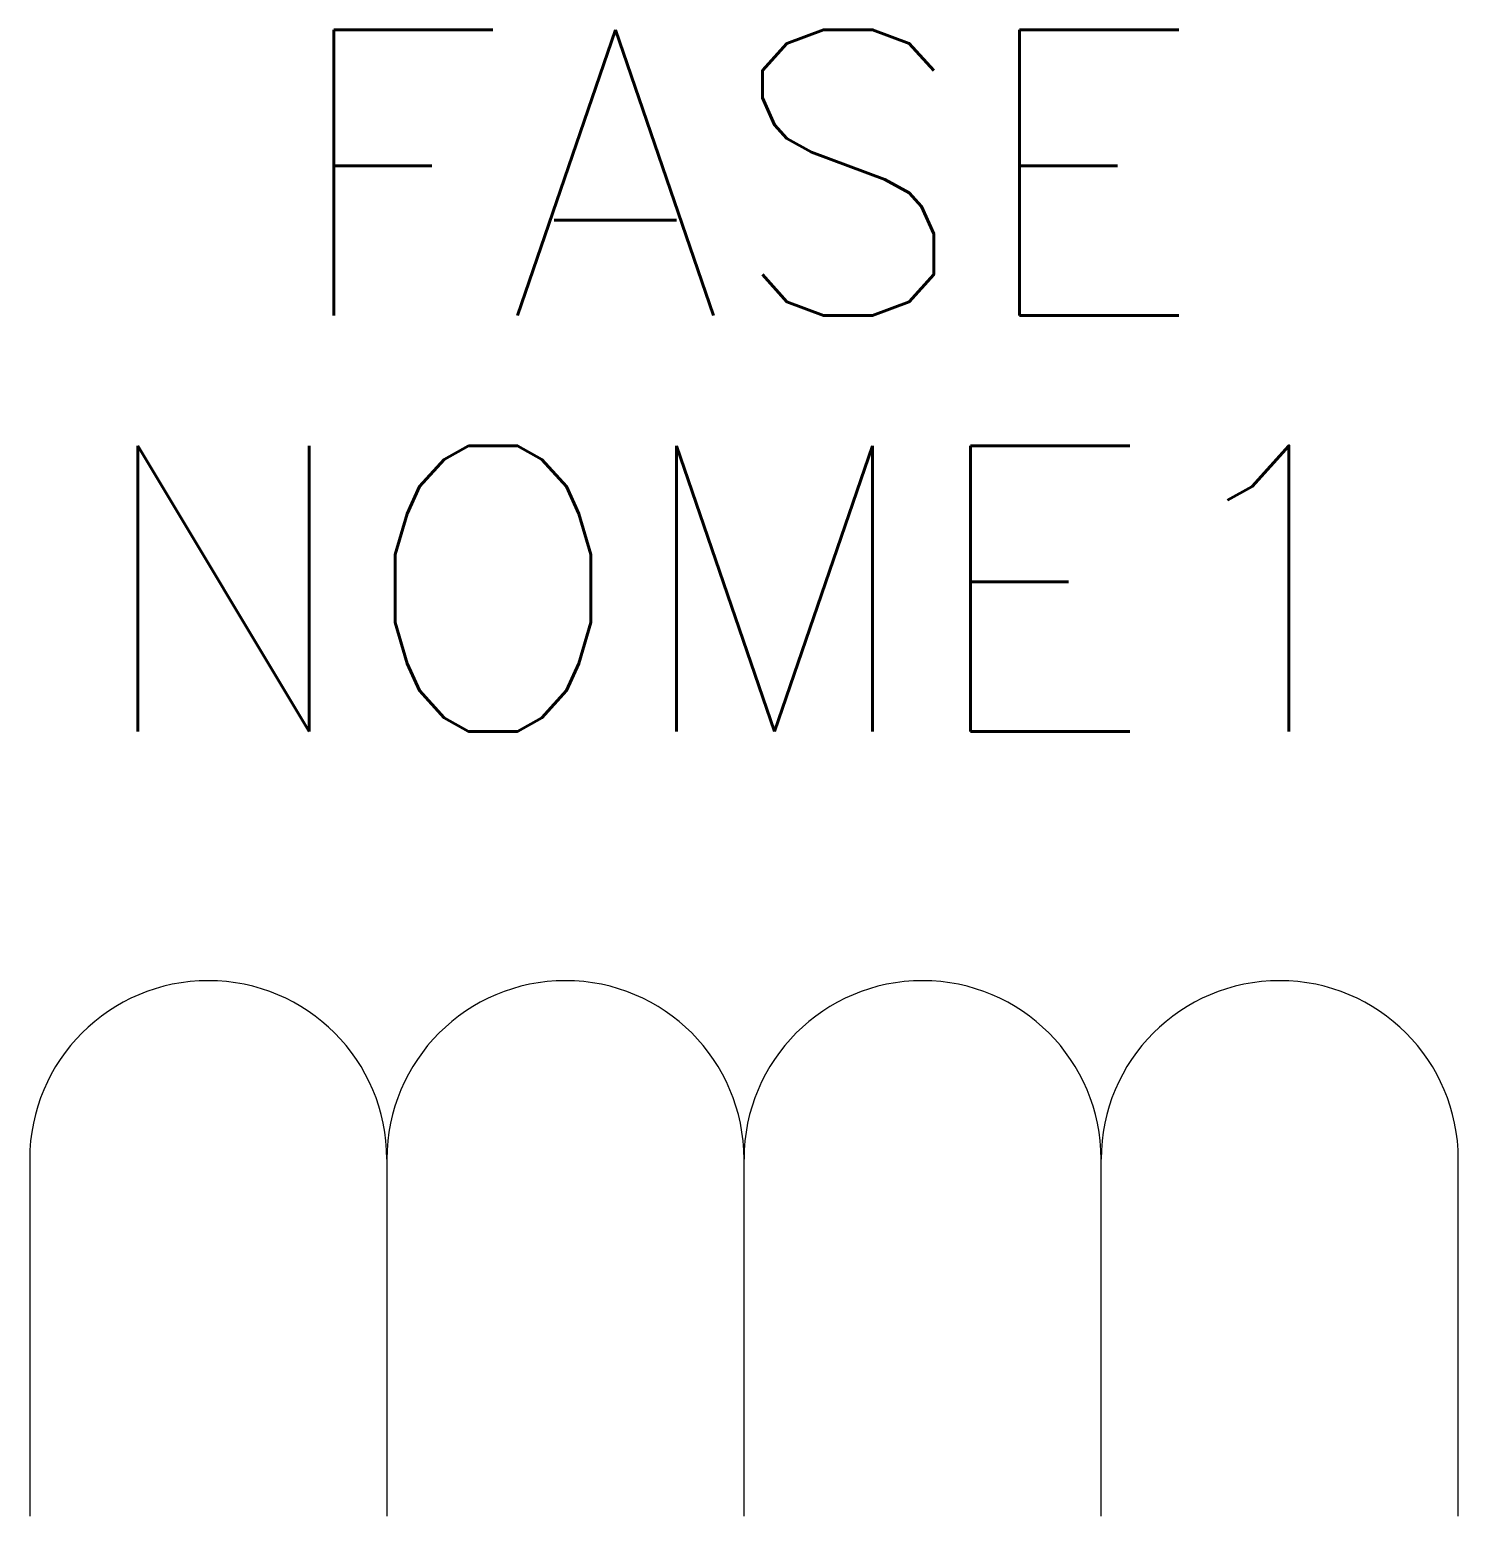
# Model space of a CAD drawing. Extents: x 267.5 to 277.5, y 200 to 210.4.
import ezdxf
from ezdxf.enums import TextEntityAlignment as Align

# ---------------------------------------------------------------- set-up
doc = ezdxf.new("R2010")
doc.units = 0
doc.header["$MEASUREMENT"] = 0
doc.layers.get('0').update_dxf_attribs({"linetype": 'CONTINUOUS'})
doc.styles.add('ROMANS', font='romans')

msp = doc.modelspace()

# ---------------------------------------------------------------- linework, layer by layer
for p, q in [((267.5, 202.5), (267.5, 200)), ((270, 202.5), (270, 200)), ((272.5, 200), (272.5, 202.5)), ((275, 200), (275, 202.5)), ((277.5, 200), (277.5, 202.5))]:
    msp.add_line(p, q)
for centre in [(268.75, 202.5), (271.25, 202.5), (273.75, 202.5), (276.25, 202.5)]:
    msp.add_arc(centre, 1.25, 0, 180)

# ---------------------------------------------------------------- texts
at = {"lineweight": -3, "style": 'ROMANS'}
for tag, p in [('FASE', (272.5, 207.808)), ('NOME1', (272.5, 204.895))]:
    msp.add_attdef(tag, text='', height=2, dxfattribs=at).set_placement(p, align=Align.BOTTOM_CENTER)

doc.saveas('drawing.dxf')
